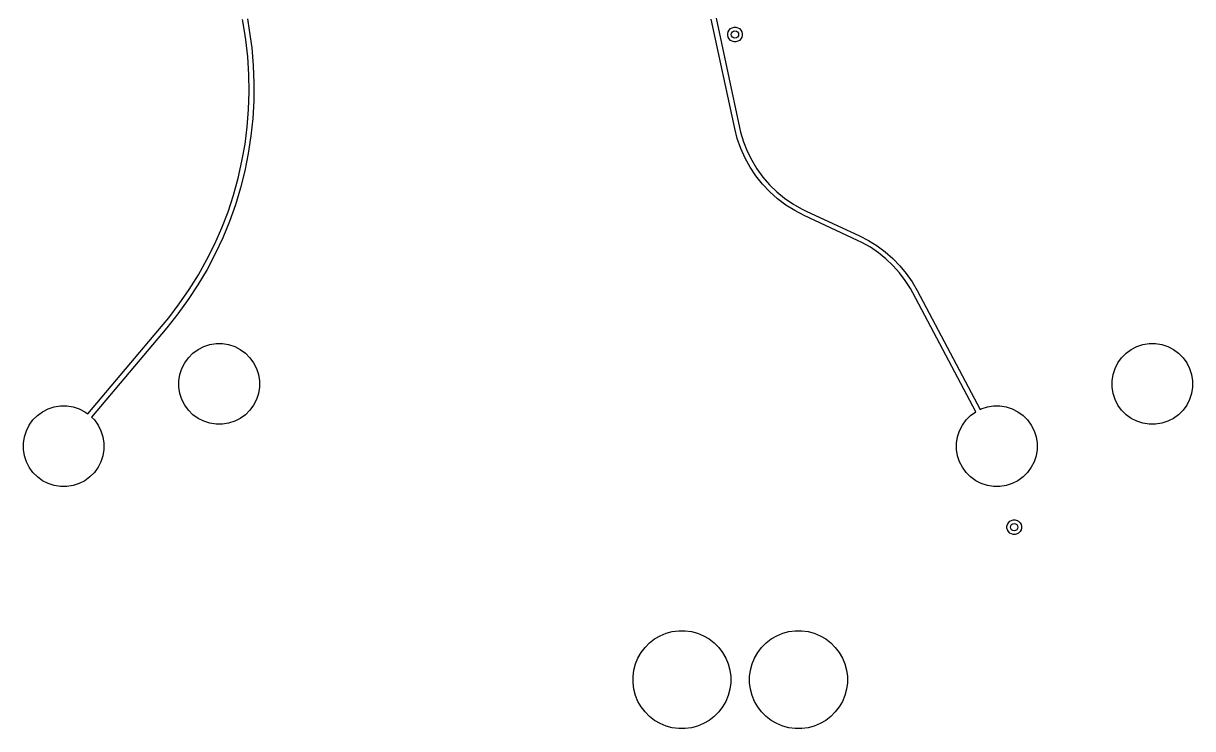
# Model space of a CAD drawing. Extents: x 4 to 18.4, y -7.3 to -2.9.
# Drawn here: x 5.785 to 7.665, y -6.166 to -5.033 of the extents above; entities that cross this region are included whole.
import ezdxf

# ---------------------------------------------------------------- set-up
doc = ezdxf.new("R2010")
doc.units = 0
doc.header["$MEASUREMENT"] = 0
doc.layers.add('BLACK', color=7, linetype='CONTINUOUS')

msp = doc.modelspace()

# ---------------------------------------------------------------- linework, layer by layer
at = {"layer": 'BLACK', "linetype": 'CONTINUOUS'}
for p, q in [((6.1406, -5.0456), (6.1376, -5.0271)), ((6.1454, -5.0258), (6.1484, -5.0444)), ((6.9287, -5.2021), (6.891, -5.0265)), ((6.8987, -5.0249), (6.9364, -5.2004)), ((6.1429, -5.0595), (6.1406, -5.0456)), ((6.1406, -5.0456), (6.1406, -5.0456)), ((6.1484, -5.0444), (6.1484, -5.0444)), ((6.1484, -5.0444), (6.1522, -5.0725)), ((6.1484, -5.0444), (6.1484, -5.0444)), ((6.1484, -5.0444), (6.1484, -5.0444)), ((6.1484, -5.0444), (6.1484, -5.0444)), ((6.9174, -5.0496), (6.9182, -5.0467)), ((6.9174, -5.0527), (6.9174, -5.0496)), ((6.9182, -5.0557), (6.9174, -5.0527)), ((6.9182, -5.0467), (6.9198, -5.044)), ((6.9198, -5.0584), (6.9182, -5.0557)), ((6.9198, -5.044), (6.9219, -5.0418)), ((6.9219, -5.0418), (6.9246, -5.0403)), ((6.9246, -5.0403), (6.9276, -5.0395)), ((6.9276, -5.0395), (6.9307, -5.0395)), ((6.9307, -5.0395), (6.9337, -5.0403)), ((6.9337, -5.0403), (6.9363, -5.0418)), ((6.9363, -5.0418), (6.9385, -5.044)), ((6.9385, -5.044), (6.94, -5.0467)), ((6.94, -5.0557), (6.9385, -5.0584)), ((6.94, -5.0467), (6.9408, -5.0496)), ((6.9408, -5.0527), (6.94, -5.0557)), ((6.9408, -5.0496), (6.9408, -5.0527)), ((6.146, -5.0873), (6.1429, -5.0595)), ((6.1522, -5.0725), (6.1547, -5.1008)), ((6.9219, -5.0606), (6.9198, -5.0584)), ((6.9246, -5.0621), (6.9219, -5.0606)), ((6.9276, -5.0629), (6.9246, -5.0621)), ((6.9307, -5.0629), (6.9276, -5.0629)), ((6.9337, -5.0621), (6.9307, -5.0629)), ((6.9363, -5.0606), (6.9337, -5.0621)), ((6.9385, -5.0584), (6.9363, -5.0606)), ((6.1478, -5.1153), (6.146, -5.0873)), ((6.1547, -5.1008), (6.1559, -5.1292)), ((6.1482, -5.1434), (6.1478, -5.1153)), ((6.1559, -5.1292), (6.1556, -5.1576)), ((6.1473, -5.1714), (6.1482, -5.1434)), ((6.1556, -5.1576), (6.154, -5.186)), ((6.1451, -5.1993), (6.1473, -5.1714)), ((6.154, -5.186), (6.1511, -5.2142)), ((6.1415, -5.2272), (6.1451, -5.1993)), ((6.9329, -5.2184), (6.9287, -5.2021)), ((6.9287, -5.2021), (6.9287, -5.2021)), ((6.9287, -5.2021), (6.9287, -5.2021)), ((6.9364, -5.2004), (6.9364, -5.2004)), ((6.9364, -5.2004), (6.9381, -5.2083)), ((6.1511, -5.2142), (6.1468, -5.2423)), ((6.9385, -5.2342), (6.9329, -5.2184)), ((6.9381, -5.2083), (6.9428, -5.2238)), ((6.9428, -5.2238), (6.9488, -5.2388)), ((6.1366, -5.2548), (6.1415, -5.2272)), ((6.1468, -5.2423), (6.1412, -5.2702)), ((6.9454, -5.2496), (6.9385, -5.2342)), ((6.9488, -5.2388), (6.9561, -5.2533)), ((6.1304, -5.2821), (6.1366, -5.2548)), ((6.9535, -5.2643), (6.9454, -5.2496)), ((6.9561, -5.2533), (6.9645, -5.2671)), ((6.1412, -5.2702), (6.1343, -5.2977)), ((6.9629, -5.2783), (6.9535, -5.2643)), ((6.9734, -5.2915), (6.9629, -5.2783)), ((6.9645, -5.2671), (6.974, -5.2802)), ((6.974, -5.2802), (6.9846, -5.2924)), ((6.1229, -5.3091), (6.1304, -5.2821)), ((6.1343, -5.2977), (6.126, -5.3249)), ((6.9849, -5.3037), (6.9734, -5.2915)), ((6.9846, -5.2924), (6.9962, -5.3037)), ((6.1142, -5.3358), (6.1229, -5.3091)), ((6.9975, -5.3149), (6.9849, -5.3037)), ((6.9962, -5.3037), (7.0087, -5.314)), ((7.0109, -5.3251), (6.9975, -5.3149)), ((7.0087, -5.314), (7.0221, -5.3232)), ((6.1041, -5.3619), (6.1142, -5.3358)), ((6.126, -5.3249), (6.1165, -5.3517)), ((7.0252, -5.3341), (7.0109, -5.3251)), ((7.0221, -5.3232), (7.0361, -5.3313)), ((7.0401, -5.3418), (7.0252, -5.3341)), ((7.0361, -5.3313), (7.0434, -5.3347)), ((7.0434, -5.3347), (7.0434, -5.3347)), ((7.0434, -5.3347), (7.1294, -5.3748)), ((6.1165, -5.3517), (6.1057, -5.3779)), ((7.1261, -5.3819), (7.0401, -5.3418)), ((7.0401, -5.3418), (7.0401, -5.3418)), ((7.0401, -5.3418), (7.0401, -5.3418)), ((7.0401, -5.3418), (7.0401, -5.3418)), ((7.0401, -5.3418), (7.0401, -5.3418)), ((6.0928, -5.3876), (6.1041, -5.3619)), ((7.1294, -5.3748), (7.1294, -5.3748)), ((7.1294, -5.3748), (7.1438, -5.3822)), ((6.0803, -5.4127), (6.0928, -5.3876)), ((6.1057, -5.3779), (6.0936, -5.4037)), ((7.1332, -5.3852), (7.1261, -5.3819)), ((7.1261, -5.3819), (7.1261, -5.3819)), ((7.1261, -5.3819), (7.1261, -5.3819)), ((7.1467, -5.3929), (7.1332, -5.3852)), ((7.1438, -5.3822), (7.1576, -5.3908)), ((7.1596, -5.4017), (7.1467, -5.3929)), ((7.1576, -5.3908), (7.1706, -5.4005)), ((6.0667, -5.4372), (6.0803, -5.4127)), ((6.0936, -5.4037), (6.0804, -5.4288)), ((7.1717, -5.4115), (7.1596, -5.4017)), ((7.1706, -5.4005), (7.1828, -5.4112)), ((7.183, -5.4223), (7.1717, -5.4115)), ((7.1828, -5.4112), (7.1941, -5.4228)), ((6.0804, -5.4288), (6.0659, -5.4532)), ((7.1934, -5.4339), (7.183, -5.4223)), ((7.1941, -5.4228), (7.2044, -5.4353)), ((6.0518, -5.461), (6.0667, -5.4372)), ((7.2029, -5.4463), (7.1934, -5.4339)), ((7.2113, -5.4594), (7.2029, -5.4463)), ((7.2044, -5.4353), (7.2137, -5.4486)), ((7.2137, -5.4486), (7.2219, -5.4626)), ((6.0359, -5.484), (6.0518, -5.461)), ((6.0659, -5.4532), (6.0503, -5.477)), ((7.2149, -5.4663), (7.2113, -5.4594)), ((7.3161, -5.6571), (7.2149, -5.4663)), ((7.2149, -5.4663), (7.2149, -5.4663)), ((7.2149, -5.4663), (7.2149, -5.4663)), ((7.2219, -5.4626), (7.2219, -5.4626)), ((7.2219, -5.4626), (7.3232, -5.6535)), ((6.0188, -5.5063), (6.0359, -5.484)), ((6.0503, -5.477), (6.0336, -5.5)), ((6.0098, -5.517), (6.0188, -5.5063)), ((6.0336, -5.5), (6.0158, -5.5221)), ((5.8887, -5.6606), (6.0098, -5.517)), ((6.0158, -5.5221), (5.8947, -5.6656)), ((6.0098, -5.517), (6.0098, -5.517)), ((6.0158, -5.5221), (6.0158, -5.5221)), ((6.0506, -5.5703), (6.0578, -5.5631)), ((6.0578, -5.5631), (6.0661, -5.5571)), ((6.0661, -5.5571), (6.0751, -5.5525)), ((6.0751, -5.5525), (6.0848, -5.5493)), ((6.0848, -5.5493), (6.0949, -5.5477)), ((6.0949, -5.5477), (6.1051, -5.5477)), ((6.1051, -5.5477), (6.1152, -5.5493)), ((6.1152, -5.5493), (6.1249, -5.5525)), ((6.1249, -5.5525), (6.1339, -5.5571)), ((6.1339, -5.5571), (6.1422, -5.5631)), ((6.1422, -5.5631), (6.1494, -5.5703)), ((7.5506, -5.5703), (7.5578, -5.5631)), ((7.5578, -5.5631), (7.5661, -5.5571)), ((7.5661, -5.5571), (7.5751, -5.5525)), ((7.5751, -5.5525), (7.5848, -5.5493)), ((7.5848, -5.5493), (7.5949, -5.5477)), ((7.5949, -5.5477), (7.6051, -5.5477)), ((7.6051, -5.5477), (7.6152, -5.5493)), ((7.6152, -5.5493), (7.6249, -5.5525)), ((7.6249, -5.5525), (7.6339, -5.5571)), ((7.6339, -5.5571), (7.6422, -5.5631)), ((7.6422, -5.5631), (7.6494, -5.5703)), ((6.04, -5.5876), (6.0446, -5.5786)), ((6.0446, -5.5786), (6.0506, -5.5703)), ((6.1494, -5.5703), (6.1554, -5.5786)), ((6.1554, -5.5786), (6.16, -5.5876)), ((7.54, -5.5876), (7.5446, -5.5786)), ((7.5446, -5.5786), (7.5506, -5.5703)), ((7.6494, -5.5703), (7.6554, -5.5786)), ((7.6554, -5.5786), (7.66, -5.5876)), ((6.0352, -5.6074), (6.0368, -5.5973)), ((6.0368, -5.5973), (6.04, -5.5876)), ((6.16, -5.5876), (6.1632, -5.5973)), ((6.1632, -5.5973), (6.1648, -5.6074)), ((7.5352, -5.6074), (7.5368, -5.5973)), ((7.5368, -5.5973), (7.54, -5.5876)), ((7.66, -5.5876), (7.6632, -5.5973)), ((7.6632, -5.5973), (7.6648, -5.6074)), ((6.0352, -5.6176), (6.0352, -5.6074)), ((6.0368, -5.6277), (6.0352, -5.6176)), ((6.1648, -5.6176), (6.1632, -5.6277)), ((6.1648, -5.6074), (6.1648, -5.6176)), ((7.5352, -5.6176), (7.5352, -5.6074)), ((7.5368, -5.6277), (7.5352, -5.6176)), ((7.6648, -5.6176), (7.6632, -5.6277)), ((7.6648, -5.6074), (7.6648, -5.6176)), ((6.04, -5.6374), (6.0368, -5.6277)), ((6.0446, -5.6464), (6.04, -5.6374)), ((6.16, -5.6374), (6.1554, -5.6464)), ((6.1632, -5.6277), (6.16, -5.6374)), ((7.54, -5.6374), (7.5368, -5.6277)), ((7.5446, -5.6464), (7.54, -5.6374)), ((7.66, -5.6374), (7.6554, -5.6464)), ((7.6632, -5.6277), (7.66, -5.6374)), ((5.8078, -5.6631), (5.8161, -5.6571)), ((5.8161, -5.6571), (5.8251, -5.6525)), ((5.8251, -5.6525), (5.8348, -5.6493)), ((5.8348, -5.6493), (5.8449, -5.6477)), ((5.8449, -5.6477), (5.8551, -5.6477)), ((5.8551, -5.6477), (5.8652, -5.6493)), ((5.8652, -5.6493), (5.8749, -5.6525)), ((5.8749, -5.6525), (5.8839, -5.6571)), ((5.8839, -5.6571), (5.8887, -5.6606)), ((6.0506, -5.6547), (6.0446, -5.6464)), ((6.0578, -5.6619), (6.0506, -5.6547)), ((6.1494, -5.6547), (6.1422, -5.6619)), ((6.1554, -5.6464), (6.1494, -5.6547)), ((7.3078, -5.6631), (7.3161, -5.6571)), ((7.3161, -5.6571), (7.3161, -5.6571)), ((7.3232, -5.6535), (7.3251, -5.6525)), ((7.3251, -5.6525), (7.3348, -5.6493)), ((7.3348, -5.6493), (7.3449, -5.6477)), ((7.3449, -5.6477), (7.3551, -5.6477)), ((7.3551, -5.6477), (7.3652, -5.6493)), ((7.3652, -5.6493), (7.3749, -5.6525)), ((7.3749, -5.6525), (7.3839, -5.6571)), ((7.3839, -5.6571), (7.3922, -5.6631)), ((7.5506, -5.6547), (7.5446, -5.6464)), ((7.5578, -5.6619), (7.5506, -5.6547)), ((7.6494, -5.6547), (7.6422, -5.6619)), ((7.6554, -5.6464), (7.6494, -5.6547)), ((5.7946, -5.6786), (5.8006, -5.6703)), ((5.8006, -5.6703), (5.8078, -5.6631)), ((5.8947, -5.6656), (5.8994, -5.6703)), ((5.8994, -5.6703), (5.9054, -5.6786)), ((6.0661, -5.6679), (6.0578, -5.6619)), ((6.0751, -5.6725), (6.0661, -5.6679)), ((6.0848, -5.6757), (6.0751, -5.6725)), ((6.0949, -5.6773), (6.0848, -5.6757)), ((6.1152, -5.6757), (6.1051, -5.6773)), ((6.1249, -5.6725), (6.1152, -5.6757)), ((6.1339, -5.6679), (6.1249, -5.6725)), ((6.1422, -5.6619), (6.1339, -5.6679)), ((7.2946, -5.6786), (7.3006, -5.6703)), ((7.3006, -5.6703), (7.3078, -5.6631)), ((7.3922, -5.6631), (7.3994, -5.6703)), ((7.3994, -5.6703), (7.4054, -5.6786)), ((7.5661, -5.6679), (7.5578, -5.6619)), ((7.5751, -5.6725), (7.5661, -5.6679)), ((7.5848, -5.6757), (7.5751, -5.6725)), ((7.5949, -5.6773), (7.5848, -5.6757)), ((7.6152, -5.6757), (7.6051, -5.6773)), ((7.6249, -5.6725), (7.6152, -5.6757)), ((7.6339, -5.6679), (7.6249, -5.6725)), ((7.6422, -5.6619), (7.6339, -5.6679)), ((5.7868, -5.6973), (5.79, -5.6876)), ((5.79, -5.6876), (5.7946, -5.6786)), ((5.9054, -5.6786), (5.91, -5.6876)), ((5.91, -5.6876), (5.9132, -5.6973)), ((6.1051, -5.6773), (6.0949, -5.6773)), ((7.2868, -5.6973), (7.29, -5.6876)), ((7.29, -5.6876), (7.2946, -5.6786)), ((7.4054, -5.6786), (7.41, -5.6876)), ((7.41, -5.6876), (7.4132, -5.6973)), ((7.6051, -5.6773), (7.5949, -5.6773)), ((5.7852, -5.7074), (5.7868, -5.6973)), ((5.7852, -5.7176), (5.7852, -5.7074)), ((5.9132, -5.6973), (5.9148, -5.7074)), ((5.9148, -5.7074), (5.9148, -5.7176)), ((7.2852, -5.7074), (7.2868, -5.6973)), ((7.2852, -5.7176), (7.2852, -5.7074)), ((7.4132, -5.6973), (7.4148, -5.7074)), ((7.4148, -5.7074), (7.4148, -5.7176)), ((5.7868, -5.7277), (5.7852, -5.7176)), ((5.79, -5.7374), (5.7868, -5.7277)), ((5.9132, -5.7277), (5.91, -5.7374)), ((5.9148, -5.7176), (5.9132, -5.7277)), ((7.2868, -5.7277), (7.2852, -5.7176)), ((7.29, -5.7374), (7.2868, -5.7277)), ((7.4132, -5.7277), (7.41, -5.7374)), ((7.4148, -5.7176), (7.4132, -5.7277)), ((5.7946, -5.7464), (5.79, -5.7374)), ((5.8006, -5.7547), (5.7946, -5.7464)), ((5.9054, -5.7464), (5.8994, -5.7547)), ((5.91, -5.7374), (5.9054, -5.7464)), ((7.2946, -5.7464), (7.29, -5.7374)), ((7.3006, -5.7547), (7.2946, -5.7464)), ((7.4054, -5.7464), (7.3994, -5.7547)), ((7.41, -5.7374), (7.4054, -5.7464)), ((5.8078, -5.7619), (5.8006, -5.7547)), ((5.8161, -5.7679), (5.8078, -5.7619)), ((5.8251, -5.7725), (5.8161, -5.7679)), ((5.8839, -5.7679), (5.8749, -5.7725)), ((5.8922, -5.7619), (5.8839, -5.7679)), ((5.8994, -5.7547), (5.8922, -5.7619)), ((7.3078, -5.7619), (7.3006, -5.7547)), ((7.3161, -5.7679), (7.3078, -5.7619)), ((7.3251, -5.7725), (7.3161, -5.7679)), ((7.3839, -5.7679), (7.3749, -5.7725)), ((7.3922, -5.7619), (7.3839, -5.7679)), ((7.3994, -5.7547), (7.3922, -5.7619)), ((5.8348, -5.7757), (5.8251, -5.7725)), ((5.8449, -5.7773), (5.8348, -5.7757)), ((5.8551, -5.7773), (5.8449, -5.7773)), ((5.8652, -5.7757), (5.8551, -5.7773)), ((5.8749, -5.7725), (5.8652, -5.7757)), ((7.3348, -5.7757), (7.3251, -5.7725)), ((7.3449, -5.7773), (7.3348, -5.7757)), ((7.3551, -5.7773), (7.3449, -5.7773)), ((7.3652, -5.7757), (7.3551, -5.7773)), ((7.3749, -5.7725), (7.3652, -5.7757)), ((7.3662, -5.841), (7.367, -5.838)), ((7.3662, -5.8441), (7.3662, -5.841)), ((7.367, -5.847), (7.3662, -5.8441)), ((7.367, -5.838), (7.3686, -5.8353)), ((7.3686, -5.8353), (7.3708, -5.8331)), ((7.3708, -5.8331), (7.3734, -5.8316)), ((7.3734, -5.8316), (7.3764, -5.8308)), ((7.3764, -5.8308), (7.3795, -5.8308)), ((7.3795, -5.8308), (7.3825, -5.8316)), ((7.3825, -5.8316), (7.3851, -5.8331)), ((7.3851, -5.8331), (7.3873, -5.8353)), ((7.3873, -5.8353), (7.3889, -5.838)), ((7.3889, -5.838), (7.3897, -5.841)), ((7.3897, -5.8441), (7.3889, -5.847)), ((7.3897, -5.841), (7.3897, -5.8441)), ((7.3686, -5.8497), (7.367, -5.847)), ((7.3708, -5.8519), (7.3686, -5.8497)), ((7.3734, -5.8534), (7.3708, -5.8519)), ((7.3764, -5.8542), (7.3734, -5.8534)), ((7.3795, -5.8542), (7.3764, -5.8542)), ((7.3825, -5.8534), (7.3795, -5.8542)), ((7.3851, -5.8519), (7.3825, -5.8534)), ((7.3873, -5.8497), (7.3851, -5.8519)), ((7.3889, -5.847), (7.3873, -5.8497)), ((6.8089, -6.0169), (6.8184, -6.0129)), ((6.8184, -6.0129), (6.8284, -6.0103)), ((6.8284, -6.0103), (6.8386, -6.0089)), ((6.8386, -6.0089), (6.8489, -6.0089)), ((6.8489, -6.0089), (6.8591, -6.0103)), ((6.8591, -6.0103), (6.8691, -6.0129)), ((6.8691, -6.0129), (6.8786, -6.0169)), ((6.9964, -6.0169), (7.0059, -6.0129)), ((7.0059, -6.0129), (7.0159, -6.0103)), ((7.0159, -6.0103), (7.0261, -6.0089)), ((7.0261, -6.0089), (7.0364, -6.0089)), ((7.0364, -6.0089), (7.0466, -6.0103)), ((7.0466, -6.0103), (7.0566, -6.0129)), ((7.0566, -6.0129), (7.0661, -6.0169)), ((6.7845, -6.0356), (6.7918, -6.0283)), ((6.7918, -6.0283), (6.8, -6.022)), ((6.8, -6.022), (6.8089, -6.0169)), ((6.8786, -6.0169), (6.8875, -6.022)), ((6.8875, -6.022), (6.8957, -6.0283)), ((6.8957, -6.0283), (6.9029, -6.0356)), ((6.972, -6.0356), (6.9793, -6.0283)), ((6.9793, -6.0283), (6.9875, -6.022)), ((6.9875, -6.022), (6.9964, -6.0169)), ((7.0661, -6.0169), (7.075, -6.022)), ((7.075, -6.022), (7.0832, -6.0283)), ((7.0832, -6.0283), (7.0904, -6.0356)), ((6.7731, -6.0527), (6.7783, -6.0438)), ((6.7783, -6.0438), (6.7845, -6.0356)), ((6.9029, -6.0356), (6.9092, -6.0438)), ((6.9092, -6.0438), (6.9144, -6.0527)), ((6.9606, -6.0527), (6.9658, -6.0438)), ((6.9658, -6.0438), (6.972, -6.0356)), ((7.0904, -6.0356), (7.0967, -6.0438)), ((7.0967, -6.0438), (7.1019, -6.0527)), ((6.7665, -6.0721), (6.7692, -6.0622)), ((6.7692, -6.0622), (6.7731, -6.0527)), ((6.9144, -6.0527), (6.9183, -6.0622)), ((6.9183, -6.0622), (6.921, -6.0721)), ((6.954, -6.0721), (6.9567, -6.0622)), ((6.9567, -6.0622), (6.9606, -6.0527)), ((7.1019, -6.0527), (7.1058, -6.0622)), ((7.1058, -6.0622), (7.1085, -6.0721)), ((6.7652, -6.0824), (6.7665, -6.0721)), ((6.7652, -6.0926), (6.7652, -6.0824)), ((6.921, -6.0721), (6.9223, -6.0824)), ((6.9223, -6.0824), (6.9223, -6.0926)), ((6.9527, -6.0824), (6.954, -6.0721)), ((6.9527, -6.0926), (6.9527, -6.0824)), ((7.1085, -6.0721), (7.1098, -6.0824)), ((7.1098, -6.0824), (7.1098, -6.0926)), ((6.7665, -6.1029), (6.7652, -6.0926)), ((6.7692, -6.1128), (6.7665, -6.1029)), ((6.921, -6.1029), (6.9183, -6.1128)), ((6.9223, -6.0926), (6.921, -6.1029)), ((6.954, -6.1029), (6.9527, -6.0926)), ((6.9567, -6.1128), (6.954, -6.1029)), ((7.1085, -6.1029), (7.1058, -6.1128)), ((7.1098, -6.0926), (7.1085, -6.1029)), ((6.7731, -6.1223), (6.7692, -6.1128)), ((6.7783, -6.1312), (6.7731, -6.1223)), ((6.9144, -6.1223), (6.9092, -6.1312)), ((6.9183, -6.1128), (6.9144, -6.1223)), ((6.9606, -6.1223), (6.9567, -6.1128)), ((6.9658, -6.1312), (6.9606, -6.1223)), ((7.1019, -6.1223), (7.0967, -6.1312)), ((7.1058, -6.1128), (7.1019, -6.1223)), ((6.7845, -6.1394), (6.7783, -6.1312)), ((6.7918, -6.1467), (6.7845, -6.1394)), ((6.9029, -6.1394), (6.8957, -6.1467)), ((6.9092, -6.1312), (6.9029, -6.1394)), ((6.972, -6.1394), (6.9658, -6.1312)), ((6.9793, -6.1467), (6.972, -6.1394)), ((7.0904, -6.1394), (7.0832, -6.1467)), ((7.0967, -6.1312), (7.0904, -6.1394)), ((6.8, -6.153), (6.7918, -6.1467)), ((6.8089, -6.1581), (6.8, -6.153)), ((6.8184, -6.1621), (6.8089, -6.1581)), ((6.8284, -6.1647), (6.8184, -6.1621)), ((6.8386, -6.1661), (6.8284, -6.1647)), ((6.8591, -6.1647), (6.8489, -6.1661)), ((6.8691, -6.1621), (6.8591, -6.1647)), ((6.8786, -6.1581), (6.8691, -6.1621)), ((6.8875, -6.153), (6.8786, -6.1581)), ((6.8957, -6.1467), (6.8875, -6.153)), ((6.9875, -6.153), (6.9793, -6.1467)), ((6.9964, -6.1581), (6.9875, -6.153)), ((7.0059, -6.1621), (6.9964, -6.1581)), ((7.0159, -6.1647), (7.0059, -6.1621)), ((7.0261, -6.1661), (7.0159, -6.1647)), ((7.0466, -6.1647), (7.0364, -6.1661)), ((7.0566, -6.1621), (7.0466, -6.1647)), ((7.0661, -6.1581), (7.0566, -6.1621)), ((7.075, -6.153), (7.0661, -6.1581)), ((7.0832, -6.1467), (7.075, -6.153)), ((6.8489, -6.1661), (6.8386, -6.1661)), ((7.0364, -6.1661), (7.0261, -6.1661))]:
    msp.add_line(p, q, dxfattribs=at)
at = {"layer": 'BLACK'}
for centre in [(6.9291, -5.0512), (7.378, -5.8425)]:
    msp.add_circle(centre, 0.00591, dxfattribs=at)

doc.saveas('drawing.dxf')
